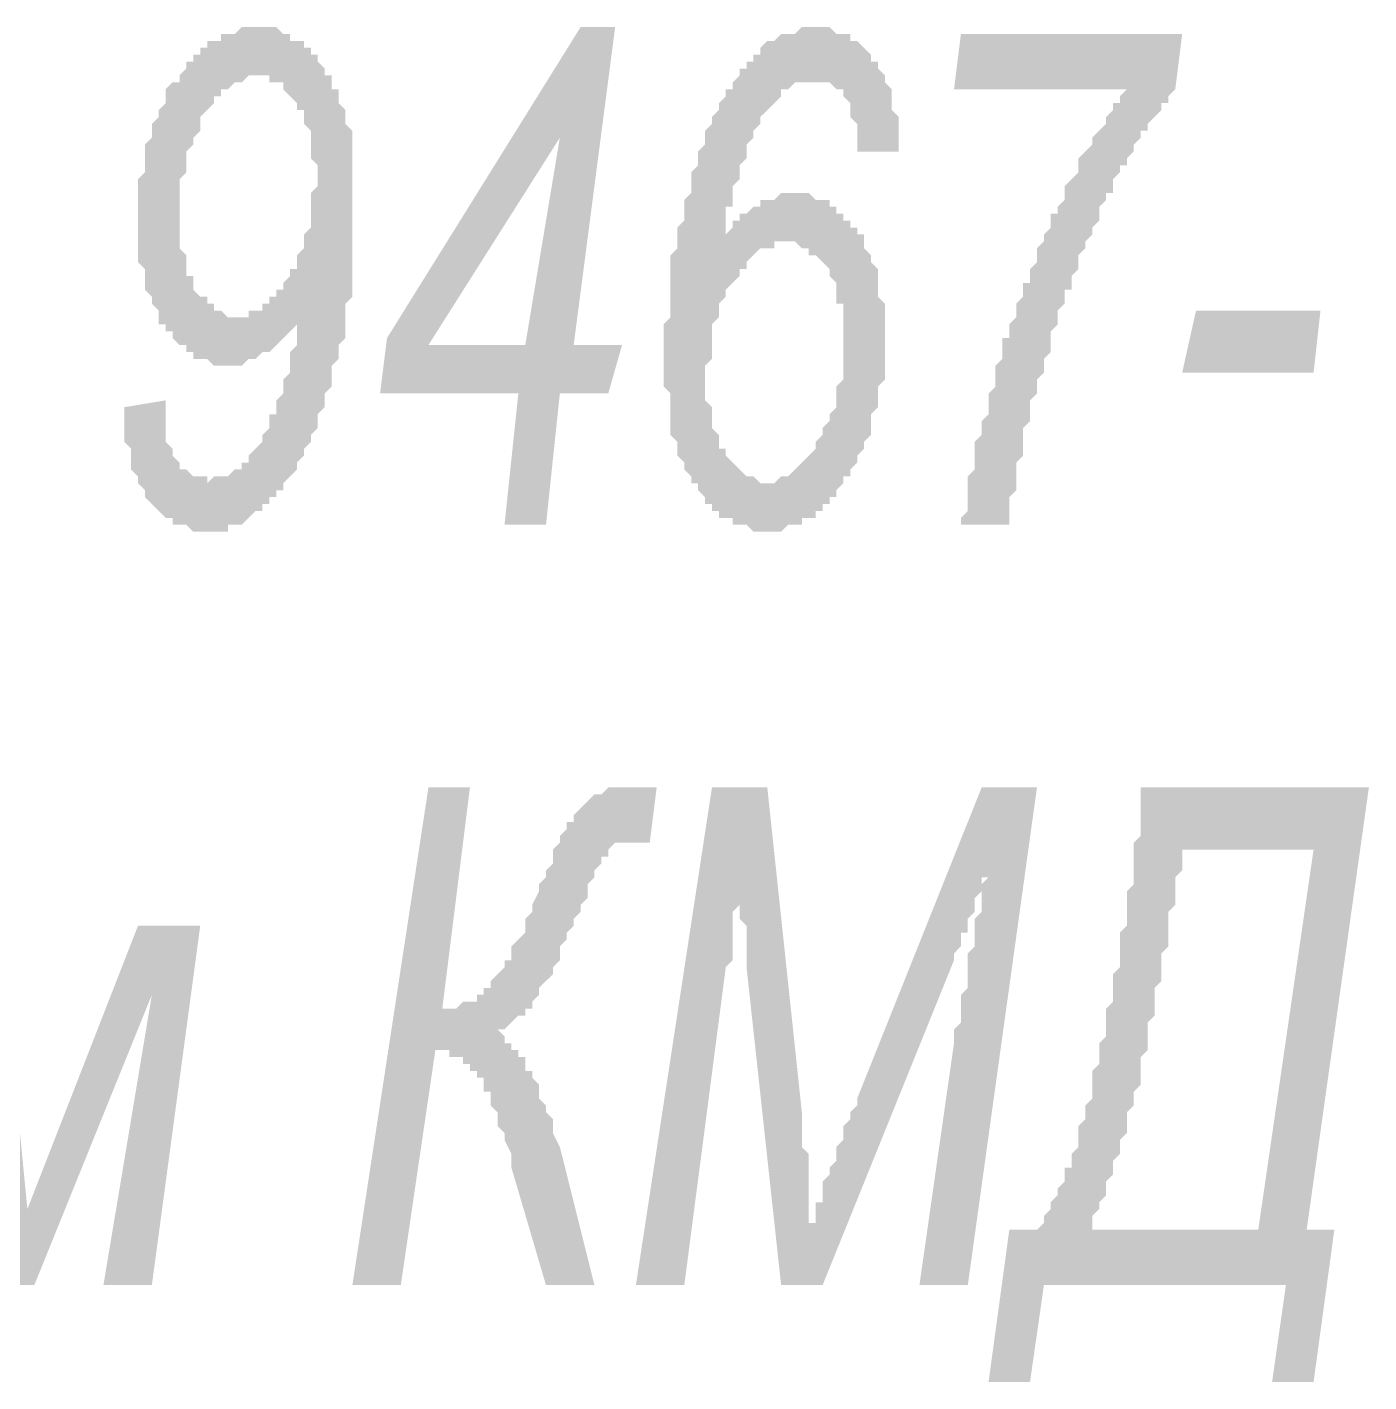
# Model space of a CAD drawing. Header units: millimetres. Extents: x 1372 to 666090, y 1285 to 31551.
# Drawn here: x 577575 to 578384, y 8599 to 9416 of the extents above; entities that cross this region are included whole.
import ezdxf

# ---------------------------------------------------------------- set-up
doc = ezdxf.new("R2010")
doc.units = ezdxf.units.MM
doc.layers.add('PDF _75-АЗ Штамп', color=7, linetype='Continuous')

msp = doc.modelspace()

# ---------------------------------------------------------------- hatches: boundary and pattern name
at = {"layer": 'PDF _75-АЗ Штамп', "transparency": 33554559}
h = msp.add_hatch(color=256, dxfattribs=at)
h.paths.add_polyline_path([(577633.15, 9186.86), (577658.17, 9191.03), (577658.17, 9182.68), (577658.17, 9178.51), (577658.17, 9174.34), (577658.17, 9170.17), (577658.17, 9166), (577662.34, 9161.83), (577662.34, 9161.83), (577662.34, 9157.66), (577666.51, 9153.49), (577666.51, 9153.49), (577666.51, 9149.32), (577670.68, 9149.32), (577674.85, 9145.15), (577674.85, 9145.15), (577679.02, 9145.15), (577683.19, 9145.15), (577683.19, 9140.98), (577683.19, 9140.98), (577687.36, 9145.15), (577687.36, 9145.15), (577691.53, 9145.15), (577695.71, 9145.15), (577695.71, 9145.15), (577699.88, 9149.32), (577704.05, 9149.32), (577704.05, 9153.49), (577708.22, 9153.49), (577708.22, 9157.66), (577712.39, 9161.83), (577712.39, 9161.83), (577716.56, 9166), (577716.56, 9170.17), (577716.56, 9170.17), (577720.73, 9174.34), (577720.73, 9178.51), (577720.73, 9182.68), (577724.9, 9182.68), (577724.9, 9186.86), (577724.9, 9191.03), (577729.07, 9195.2), (577729.07, 9199.37), (577729.07, 9203.54), (577733.24, 9207.71), (577733.24, 9211.88), (577733.24, 9216.05), (577733.24, 9220.22), (577737.41, 9224.39), (577737.41, 9228.56), (577737.41, 9232.73), (577737.41, 9236.9), (577737.41, 9236.9), (577737.41, 9236.9), (577733.24, 9232.73), (577729.07, 9228.56), (577729.07, 9228.56), (577724.9, 9224.39), (577724.9, 9224.39), (577720.73, 9220.22), (577720.73, 9220.22), (577716.56, 9220.22), (577716.56, 9220.22), (577712.39, 9216.05), (577712.39, 9216.05), (577708.22, 9216.05), (577704.05, 9211.88), (577704.05, 9211.88), (577699.88, 9211.88), (577695.71, 9211.88), (577695.71, 9211.88), (577691.53, 9211.88), (577691.53, 9211.88), (577687.36, 9211.88), (577683.19, 9216.05), (577683.19, 9216.05), (577679.02, 9216.05), (577674.85, 9216.05), (577674.85, 9220.22), (577670.68, 9220.22), (577670.68, 9224.39), (577666.51, 9224.39), (577662.34, 9228.56), (577662.34, 9228.56), (577662.34, 9232.73), (577658.17, 9232.73), (577658.17, 9236.9), (577654, 9236.9), (577654, 9241.07), (577654, 9245.24), (577649.83, 9249.42), (577649.83, 9249.42), (577649.83, 9253.59), (577645.66, 9257.76), (577645.66, 9261.93), (577645.66, 9266.1), (577645.66, 9270.27), (577641.49, 9274.44), (577641.49, 9278.61), (577641.49, 9282.78), (577641.49, 9286.95), (577641.49, 9291.12), (577641.49, 9295.29), (577641.49, 9299.46), (577641.49, 9299.46), (577641.49, 9303.63), (577641.49, 9307.8), (577641.49, 9311.97), (577641.49, 9316.15), (577641.49, 9320.32), (577641.49, 9324.49), (577645.66, 9328.66), (577645.66, 9332.83), (577645.66, 9337), (577645.66, 9341.17), (577645.66, 9341.17), (577645.66, 9345.34), (577649.83, 9349.51), (577649.83, 9353.68), (577649.83, 9357.85), (577654, 9362.02), (577654, 9366.19), (577654, 9366.19), (577658.17, 9370.36), (577658.17, 9374.53), (577658.17, 9378.71), (577662.34, 9382.88), (577662.34, 9382.88), (577666.51, 9382.88), (577666.51, 9387.05), (577670.68, 9391.22), (577670.68, 9395.39), (577674.85, 9395.39), (577674.85, 9399.56), (577679.02, 9399.56), (577679.02, 9403.73), (577683.19, 9403.73), (577683.19, 9407.9), (577687.36, 9407.9), (577691.53, 9407.9), (577691.53, 9412.07), (577695.71, 9412.07), (577695.71, 9412.07), (577699.88, 9412.07), (577704.05, 9416.24), (577704.05, 9416.24), (577708.22, 9416.24), (577712.39, 9416.24), (577712.39, 9416.24), (577716.56, 9416.24), (577720.73, 9416.24), (577720.73, 9416.24), (577724.9, 9416.24), (577729.07, 9412.07), (577729.07, 9412.07), (577733.24, 9412.07), (577733.24, 9407.9), (577737.41, 9407.9), (577741.58, 9407.9), (577741.58, 9403.73), (577745.75, 9403.73), (577745.75, 9399.56), (577749.92, 9399.56), (577749.92, 9395.39), (577754.09, 9391.22), (577754.09, 9391.22), (577754.09, 9387.05), (577758.26, 9387.05), (577758.26, 9382.88), (577758.26, 9378.71), (577762.44, 9378.71), (577762.44, 9374.53), (577762.44, 9370.36), (577766.61, 9366.19), (577766.61, 9362.02), (577766.61, 9362.02), (577766.61, 9357.85), (577770.78, 9353.68), (577770.78, 9349.51), (577770.78, 9345.34), (577770.78, 9341.17), (577770.78, 9337), (577770.78, 9332.83), (577770.78, 9328.66), (577770.78, 9324.49), (577770.78, 9316.15), (577770.78, 9311.97), (577770.78, 9311.97), (577770.78, 9307.8), (577770.78, 9303.63), (577770.78, 9299.46), (577770.78, 9295.29), (577770.78, 9291.12), (577770.78, 9286.95), (577770.78, 9282.78), (577770.78, 9278.61), (577770.78, 9274.44), (577770.78, 9270.27), (577770.78, 9266.1), (577770.78, 9261.93), (577770.78, 9257.76), (577770.78, 9253.59), (577766.61, 9249.42), (577766.61, 9245.24), (577766.61, 9241.07), (577766.61, 9236.9), (577766.61, 9232.73), (577766.61, 9228.56), (577762.44, 9224.39), (577762.44, 9220.22), (577762.44, 9220.22), (577762.44, 9216.05), (577758.26, 9211.88), (577758.26, 9207.71), (577758.26, 9203.54), (577758.26, 9199.37), (577754.09, 9195.2), (577754.09, 9191.03), (577754.09, 9186.86), (577749.92, 9182.68), (577749.92, 9178.51), (577749.92, 9174.34), (577745.75, 9170.17), (577745.75, 9166), (577745.75, 9166), (577741.58, 9161.83), (577741.58, 9157.66), (577737.41, 9153.49), (577737.41, 9153.49), (577737.41, 9149.32), (577733.24, 9145.15), (577733.24, 9145.15), (577729.07, 9140.98), (577729.07, 9136.81), (577724.9, 9136.81), (577724.9, 9132.64), (577724.9, 9132.64), (577720.73, 9132.64), (577720.73, 9128.47), (577716.56, 9128.47), (577716.56, 9124.3), (577712.39, 9124.3), (577708.22, 9120.13), (577708.22, 9120.13), (577704.05, 9115.95), (577704.05, 9115.95), (577699.88, 9115.95), (577695.71, 9115.95), (577695.71, 9111.78), (577691.53, 9111.78), (577687.36, 9111.78), (577687.36, 9111.78), (577683.19, 9111.78), (577683.19, 9111.78), (577679.02, 9111.78), (577674.85, 9111.78), (577674.85, 9111.78), (577670.68, 9115.95), (577666.51, 9115.95), (577666.51, 9115.95), (577662.34, 9115.95), (577662.34, 9120.13), (577658.17, 9120.13), (577654, 9124.3), (577654, 9124.3), (577649.83, 9128.47), (577649.83, 9128.47), (577645.66, 9132.64), (577645.66, 9132.64), (577645.66, 9136.81), (577641.49, 9140.98), (577641.49, 9145.15), (577641.49, 9145.15), (577637.32, 9149.32), (577637.32, 9153.49), (577637.32, 9157.66), (577637.32, 9161.83), (577633.15, 9166), (577633.15, 9170.17), (577633.15, 9174.34), (577633.15, 9178.51), (577633.15, 9182.68), (577633.15, 9186.86)], flags=0)
h.paths.add_polyline_path([(577666.51, 9303.63), (577666.51, 9299.46), (577666.51, 9295.29), (577666.51, 9291.12), (577666.51, 9286.95), (577666.51, 9282.78), (577670.68, 9278.61), (577670.68, 9274.44), (577670.68, 9270.27), (577670.68, 9266.1), (577674.85, 9266.1), (577674.85, 9261.93), (577674.85, 9257.76), (577679.02, 9253.59), (577683.19, 9253.59), (577683.19, 9249.42), (577687.36, 9249.42), (577687.36, 9245.24), (577691.53, 9245.24), (577691.53, 9245.24), (577695.71, 9241.07), (577699.88, 9241.07), (577699.88, 9241.07), (577699.88, 9241.07), (577704.05, 9241.07), (577708.22, 9241.07), (577708.22, 9245.24), (577712.39, 9245.24), (577716.56, 9245.24), (577716.56, 9249.42), (577720.73, 9249.42), (577720.73, 9253.59), (577724.9, 9253.59), (577724.9, 9257.76), (577729.07, 9257.76), (577729.07, 9261.93), (577733.24, 9266.1), (577733.24, 9270.27), (577737.41, 9270.27), (577737.41, 9274.44), (577737.41, 9278.61), (577741.58, 9282.78), (577741.58, 9286.95), (577741.58, 9291.12), (577745.75, 9295.29), (577745.75, 9299.46), (577745.75, 9303.63), (577745.75, 9307.8), (577745.75, 9311.97), (577745.75, 9316.15), (577749.92, 9320.32), (577749.92, 9324.49), (577749.92, 9324.49), (577749.92, 9328.66), (577749.92, 9332.83), (577745.75, 9337), (577745.75, 9341.17), (577745.75, 9345.34), (577745.75, 9349.51), (577745.75, 9353.68), (577741.58, 9357.85), (577741.58, 9362.02), (577741.58, 9366.19), (577737.41, 9366.19), (577737.41, 9370.36), (577733.24, 9374.53), (577733.24, 9374.53), (577729.07, 9378.71), (577729.07, 9378.71), (577729.07, 9382.88), (577724.9, 9382.88), (577720.73, 9382.88), (577720.73, 9387.05), (577716.56, 9387.05), (577712.39, 9387.05), (577712.39, 9387.05), (577708.22, 9387.05), (577708.22, 9387.05), (577704.05, 9382.88), (577699.88, 9382.88), (577699.88, 9382.88), (577695.71, 9378.71), (577695.71, 9378.71), (577691.53, 9378.71), (577691.53, 9374.53), (577687.36, 9374.53), (577687.36, 9370.36), (577683.19, 9366.19), (577683.19, 9366.19), (577679.02, 9362.02), (577679.02, 9362.02), (577679.02, 9357.85), (577679.02, 9353.68), (577674.85, 9349.51), (577674.85, 9345.34), (577674.85, 9345.34), (577670.68, 9341.17), (577670.68, 9337), (577670.68, 9332.83), (577670.68, 9328.66), (577666.51, 9324.49), (577666.51, 9320.32), (577666.51, 9316.15), (577666.51, 9311.97), (577666.51, 9307.8), (577666.51, 9303.63), (577666.51, 9303.63)], flags=0)
h = msp.add_hatch(color=256, dxfattribs=at)
h.paths.add_polyline_path([(577862.53, 9115.95), (577870.87, 9195.2), (577787.46, 9195.2), (577791.63, 9228.56), (577908.41, 9416.24), (577929.26, 9416.24), (577904.24, 9224.39), (577933.43, 9224.39), (577925.09, 9195.2), (577895.9, 9195.2), (577887.55, 9115.95)], flags=0)
h.paths.add_polyline_path([(577875.04, 9224.39), (577895.9, 9349.51), (577816.65, 9224.39)], flags=0)
h = msp.add_hatch(color=256, dxfattribs=at)
h.paths.add_polyline_path([(577995.99, 9291.12), (577995.99, 9291.12), (578000.16, 9295.29), (578000.16, 9299.46), (578004.33, 9299.46), (578004.33, 9303.63), (578008.5, 9303.63), (578012.67, 9307.8), (578012.67, 9307.8), (578016.84, 9307.8), (578016.84, 9311.97), (578021.02, 9311.97), (578025.19, 9311.97), (578025.19, 9311.97), (578029.36, 9316.15), (578033.53, 9316.15), (578033.53, 9316.15), (578037.7, 9316.15), (578041.87, 9316.15), (578041.87, 9316.15), (578046.04, 9316.15), (578050.21, 9311.97), (578050.21, 9311.97), (578054.38, 9311.97), (578058.55, 9311.97), (578058.55, 9307.8), (578062.72, 9307.8), (578062.72, 9303.63), (578066.89, 9303.63), (578066.89, 9299.46), (578071.06, 9299.46), (578071.06, 9295.29), (578075.23, 9295.29), (578075.23, 9291.12), (578079.4, 9291.12), (578079.4, 9286.95), (578079.4, 9282.78), (578083.57, 9278.61), (578083.57, 9278.61), (578083.57, 9274.44), (578087.75, 9270.27), (578087.75, 9266.1), (578087.75, 9261.93), (578087.75, 9257.76), (578087.75, 9253.59), (578091.92, 9249.42), (578091.92, 9245.24), (578091.92, 9241.07), (578091.92, 9236.9), (578091.92, 9232.73), (578091.92, 9228.56), (578091.92, 9224.39), (578091.92, 9220.22), (578091.92, 9216.05), (578091.92, 9211.88), (578091.92, 9207.71), (578091.92, 9203.54), (578087.75, 9199.37), (578087.75, 9195.2), (578087.75, 9195.2), (578087.75, 9191.03), (578087.75, 9186.86), (578083.57, 9182.68), (578083.57, 9178.51), (578083.57, 9174.34), (578083.57, 9170.17), (578079.4, 9166), (578079.4, 9166), (578079.4, 9161.83), (578075.23, 9157.66), (578075.23, 9153.49), (578071.06, 9149.32), (578071.06, 9149.32), (578071.06, 9145.15), (578066.89, 9145.15), (578066.89, 9140.98), (578062.72, 9136.81), (578062.72, 9132.64), (578058.55, 9132.64), (578058.55, 9128.47), (578054.38, 9128.47), (578054.38, 9124.3), (578050.21, 9124.3), (578050.21, 9120.13), (578046.04, 9120.13), (578041.87, 9120.13), (578041.87, 9115.95), (578037.7, 9115.95), (578033.53, 9115.95), (578033.53, 9115.95), (578029.36, 9111.78), (578025.19, 9111.78), (578025.19, 9111.78), (578021.02, 9111.78), (578021.02, 9111.78), (578016.84, 9111.78), (578012.67, 9111.78), (578012.67, 9111.78), (578008.5, 9115.95), (578004.33, 9115.95), (578004.33, 9115.95), (578000.16, 9115.95), (578000.16, 9120.13), (577995.99, 9120.13), (577991.82, 9120.13), (577991.82, 9124.3), (577987.65, 9124.3), (577987.65, 9128.47), (577983.48, 9128.47), (577983.48, 9132.64), (577979.31, 9136.81), (577979.31, 9136.81), (577979.31, 9140.98), (577975.14, 9140.98), (577975.14, 9145.15), (577970.97, 9149.32), (577970.97, 9149.32), (577970.97, 9153.49), (577966.8, 9157.66), (577966.8, 9161.83), (577966.8, 9166), (577966.8, 9166), (577962.63, 9170.17), (577962.63, 9174.34), (577962.63, 9178.51), (577962.63, 9182.68), (577962.63, 9186.86), (577962.63, 9191.03), (577962.63, 9195.2), (577958.46, 9199.37), (577958.46, 9203.54), (577958.46, 9207.71), (577958.46, 9216.05), (577958.46, 9216.05), (577958.46, 9220.22), (577958.46, 9224.39), (577958.46, 9228.56), (577958.46, 9232.73), (577958.46, 9236.9), (577962.63, 9241.07), (577962.63, 9245.24), (577962.63, 9249.42), (577962.63, 9253.59), (577962.63, 9257.76), (577962.63, 9261.93), (577962.63, 9266.1), (577962.63, 9270.27), (577962.63, 9274.44), (577962.63, 9278.61), (577966.8, 9282.78), (577966.8, 9282.78), (577966.8, 9286.95), (577966.8, 9291.12), (577966.8, 9295.29), (577970.97, 9299.46), (577970.97, 9303.63), (577970.97, 9307.8), (577970.97, 9311.97), (577975.14, 9316.15), (577975.14, 9320.32), (577975.14, 9324.49), (577975.14, 9328.66), (577979.31, 9332.83), (577979.31, 9337), (577979.31, 9341.17), (577983.48, 9345.34), (577983.48, 9349.51), (577983.48, 9353.68), (577987.65, 9357.85), (577987.65, 9357.85), (577987.65, 9362.02), (577991.82, 9366.19), (577991.82, 9370.36), (577991.82, 9370.36), (577995.99, 9374.53), (577995.99, 9378.71), (578000.16, 9378.71), (578000.16, 9382.88), (578004.33, 9387.05), (578004.33, 9391.22), (578008.5, 9391.22), (578008.5, 9395.39), (578012.67, 9395.39), (578012.67, 9399.56), (578016.84, 9399.56), (578016.84, 9403.73), (578016.84, 9403.73), (578021.02, 9407.9), (578025.19, 9407.9), (578025.19, 9407.9), (578029.36, 9412.07), (578033.53, 9412.07), (578033.53, 9412.07), (578037.7, 9412.07), (578041.87, 9416.24), (578041.87, 9416.24), (578046.04, 9416.24), (578050.21, 9416.24), (578050.21, 9416.24), (578054.38, 9416.24), (578058.55, 9416.24), (578058.55, 9416.24), (578062.72, 9412.07), (578066.89, 9412.07), (578066.89, 9412.07), (578071.06, 9412.07), (578071.06, 9407.9), (578075.23, 9407.9), (578079.4, 9403.73), (578079.4, 9403.73), (578083.57, 9399.56), (578083.57, 9399.56), (578083.57, 9395.39), (578087.75, 9395.39), (578087.75, 9391.22), (578091.92, 9387.05), (578091.92, 9387.05), (578091.92, 9382.88), (578096.09, 9378.71), (578096.09, 9374.53), (578096.09, 9370.36), (578096.09, 9366.19), (578100.26, 9362.02), (578100.26, 9357.85), (578100.26, 9353.68), (578100.26, 9349.51), (578100.26, 9345.34), (578100.26, 9341.17), (578075.23, 9341.17), (578075.23, 9345.34), (578075.23, 9349.51), (578075.23, 9353.68), (578075.23, 9357.85), (578071.06, 9362.02), (578071.06, 9366.19), (578071.06, 9366.19), (578071.06, 9370.36), (578066.89, 9374.53), (578066.89, 9374.53), (578066.89, 9378.71), (578062.72, 9378.71), (578058.55, 9382.88), (578058.55, 9382.88), (578054.38, 9382.88), (578054.38, 9382.88), (578050.21, 9382.88), (578050.21, 9382.88), (578046.04, 9382.88), (578041.87, 9382.88), (578041.87, 9382.88), (578037.7, 9382.88), (578037.7, 9382.88), (578033.53, 9378.71), (578029.36, 9378.71), (578029.36, 9374.53), (578025.19, 9370.36), (578025.19, 9370.36), (578021.02, 9366.19), (578021.02, 9366.19), (578016.84, 9362.02), (578016.84, 9357.85), (578012.67, 9353.68), (578012.67, 9353.68), (578012.67, 9349.51), (578008.5, 9345.34), (578008.5, 9341.17), (578008.5, 9337), (578004.33, 9332.83), (578004.33, 9328.66), (578004.33, 9324.49), (578000.16, 9320.32), (578000.16, 9316.15), (578000.16, 9311.97), (578000.16, 9307.8), (577995.99, 9307.8), (577995.99, 9303.63), (577995.99, 9299.46), (577995.99, 9295.29), (577995.99, 9291.12), (577995.99, 9291.12)], flags=0)
h.paths.add_polyline_path([(577983.48, 9199.37), (577983.48, 9195.2), (577983.48, 9191.03), (577987.65, 9186.86), (577987.65, 9182.68), (577987.65, 9178.51), (577987.65, 9178.51), (577987.65, 9174.34), (577991.82, 9170.17), (577991.82, 9166), (577991.82, 9161.83), (577995.99, 9161.83), (577995.99, 9157.66), (578000.16, 9153.49), (578000.16, 9153.49), (578004.33, 9149.32), (578004.33, 9149.32), (578008.5, 9145.15), (578008.5, 9145.15), (578012.67, 9145.15), (578016.84, 9140.98), (578016.84, 9140.98), (578021.02, 9140.98), (578021.02, 9140.98), (578025.19, 9140.98), (578025.19, 9140.98), (578029.36, 9145.15), (578029.36, 9145.15), (578033.53, 9145.15), (578037.7, 9149.32), (578037.7, 9149.32), (578041.87, 9153.49), (578041.87, 9153.49), (578046.04, 9157.66), (578046.04, 9157.66), (578050.21, 9161.83), (578050.21, 9166), (578054.38, 9170.17), (578054.38, 9170.17), (578054.38, 9174.34), (578058.55, 9178.51), (578058.55, 9182.68), (578058.55, 9182.68), (578062.72, 9186.86), (578062.72, 9191.03), (578062.72, 9195.2), (578062.72, 9199.37), (578066.89, 9203.54), (578066.89, 9207.71), (578066.89, 9211.88), (578066.89, 9216.05), (578066.89, 9220.22), (578066.89, 9224.39), (578066.89, 9224.39), (578066.89, 9232.73), (578066.89, 9236.9), (578066.89, 9241.07), (578066.89, 9245.24), (578066.89, 9249.42), (578062.72, 9249.42), (578062.72, 9253.59), (578062.72, 9257.76), (578062.72, 9261.93), (578058.55, 9266.1), (578058.55, 9266.1), (578058.55, 9270.27), (578054.38, 9274.44), (578054.38, 9274.44), (578050.21, 9278.61), (578046.04, 9278.61), (578046.04, 9282.78), (578041.87, 9282.78), (578041.87, 9282.78), (578037.7, 9286.95), (578033.53, 9286.95), (578033.53, 9286.95), (578029.36, 9286.95), (578029.36, 9286.95), (578025.19, 9286.95), (578025.19, 9282.78), (578021.02, 9282.78), (578016.84, 9282.78), (578016.84, 9282.78), (578012.67, 9278.61), (578012.67, 9278.61), (578008.5, 9274.44), (578008.5, 9270.27), (578004.33, 9270.27), (578004.33, 9266.1), (578000.16, 9261.93), (578000.16, 9261.93), (577995.99, 9257.76), (577995.99, 9257.76), (577995.99, 9253.59), (577991.82, 9249.42), (577991.82, 9245.24), (577991.82, 9241.07), (577991.82, 9241.07), (577987.65, 9236.9), (577987.65, 9232.73), (577987.65, 9228.56), (577987.65, 9224.39), (577987.65, 9220.22), (577987.65, 9216.05), (577983.48, 9211.88), (577983.48, 9207.71), (577983.48, 9203.54), (577983.48, 9199.37)], flags=0)
for points in [[(578137.79, 9115.95), (578137.79, 9120.13), (578141.96, 9124.3), (578141.96, 9128.47), (578141.96, 9132.64), (578141.96, 9136.81), (578141.96, 9136.81), (578141.96, 9140.98), (578141.96, 9145.15), (578146.13, 9149.32), (578146.13, 9153.49), (578146.13, 9157.66), (578146.13, 9161.83), (578146.13, 9166), (578150.31, 9170.17), (578150.31, 9174.34), (578150.31, 9178.51), (578154.48, 9182.68), (578154.48, 9186.86), (578154.48, 9191.03), (578154.48, 9195.2), (578154.48, 9195.2), (578158.65, 9199.37), (578158.65, 9203.54), (578158.65, 9207.71), (578158.65, 9211.88), (578162.82, 9216.05), (578162.82, 9220.22), (578162.82, 9224.39), (578162.82, 9228.56), (578166.99, 9228.56), (578166.99, 9232.73), (578166.99, 9236.9), (578171.16, 9241.07), (578171.16, 9245.24), (578171.16, 9249.42), (578175.33, 9253.59), (578175.33, 9257.76), (578175.33, 9261.93), (578179.5, 9261.93), (578179.5, 9266.1), (578179.5, 9270.27), (578183.67, 9274.44), (578183.67, 9278.61), (578183.67, 9282.78), (578187.84, 9286.95), (578187.84, 9291.12), (578187.84, 9291.12), (578192.01, 9295.29), (578192.01, 9299.46), (578192.01, 9303.63), (578196.18, 9303.63), (578196.18, 9307.8), (578200.35, 9311.97), (578200.35, 9316.15), (578200.35, 9320.32), (578204.52, 9324.49), (578204.52, 9324.49), (578208.69, 9328.66), (578208.69, 9332.83), (578208.69, 9337), (578212.86, 9341.17), (578212.86, 9341.17), (578217.04, 9345.34), (578217.04, 9349.51), (578221.21, 9353.68), (578221.21, 9353.68), (578225.38, 9357.85), (578225.38, 9362.02), (578225.38, 9362.02), (578229.55, 9366.19), (578229.55, 9370.36), (578233.72, 9370.36), (578233.72, 9374.53), (578237.89, 9378.71), (578133.62, 9378.71), (578137.79, 9412.07), (578271.25, 9412.07), (578267.08, 9378.71), (578262.91, 9374.53), (578262.91, 9370.36), (578258.74, 9370.36), (578258.74, 9366.19), (578254.57, 9362.02), (578254.57, 9362.02), (578250.4, 9357.85), (578250.4, 9353.68), (578246.23, 9353.68), (578246.23, 9349.51), (578242.06, 9345.34), (578242.06, 9345.34), (578242.06, 9341.17), (578237.89, 9337), (578237.89, 9332.83), (578233.72, 9332.83), (578233.72, 9328.66), (578229.55, 9324.49), (578229.55, 9320.32), (578229.55, 9316.15), (578225.38, 9316.15), (578225.38, 9311.97), (578221.21, 9307.8), (578221.21, 9303.63), (578221.21, 9299.46), (578217.04, 9295.29), (578217.04, 9291.12), (578217.04, 9291.12), (578212.86, 9286.95), (578212.86, 9282.78), (578208.69, 9278.61), (578208.69, 9274.44), (578208.69, 9270.27), (578204.52, 9266.1), (578204.52, 9261.93), (578204.52, 9257.76), (578200.35, 9257.76), (578200.35, 9253.59), (578200.35, 9249.42), (578196.18, 9245.24), (578196.18, 9241.07), (578196.18, 9236.9), (578192.01, 9232.73), (578192.01, 9228.56), (578192.01, 9224.39), (578192.01, 9220.22), (578187.84, 9216.05), (578187.84, 9211.88), (578187.84, 9207.71), (578183.67, 9203.54), (578183.67, 9199.37), (578183.67, 9199.37), (578183.67, 9195.2), (578179.5, 9191.03), (578179.5, 9186.86), (578179.5, 9182.68), (578179.5, 9178.51), (578175.33, 9174.34), (578175.33, 9170.17), (578175.33, 9166), (578175.33, 9161.83), (578175.33, 9157.66), (578171.16, 9153.49), (578171.16, 9153.49), (578171.16, 9149.32), (578171.16, 9145.15), (578171.16, 9140.98), (578171.16, 9136.81), (578166.99, 9132.64), (578166.99, 9128.47), (578166.99, 9124.3), (578166.99, 9120.13), (578166.99, 9115.95), (578166.99, 9115.95)], [(577816.65, 8957.47), (577841.68, 8957.47), (577825, 8824.01), (577829.17, 8824.01), (577829.17, 8824.01), (577833.34, 8824.01), (577837.51, 8828.18), (577837.51, 8828.18), (577841.68, 8828.18), (577845.85, 8828.18), (577845.85, 8828.18), (577845.85, 8832.35), (577850.02, 8832.35), (577850.02, 8836.52), (577854.19, 8836.52), (577854.19, 8840.69), (577858.36, 8844.86), (577862.53, 8849.03), (577862.53, 8849.03), (577862.53, 8853.2), (577866.7, 8853.2), (577866.7, 8857.37), (577866.7, 8861.55), (577870.87, 8865.72), (577870.87, 8865.72), (577875.04, 8869.89), (577875.04, 8874.06), (577875.04, 8878.23), (577879.21, 8882.4), (577879.21, 8886.57), (577879.21, 8886.57), (577883.38, 8894.91), (577883.38, 8899.08), (577887.55, 8903.25), (577887.55, 8907.42), (577891.73, 8911.59), (577891.73, 8915.76), (577891.73, 8919.93), (577895.9, 8924.11), (577895.9, 8924.11), (577895.9, 8928.28), (577900.07, 8932.45), (577900.07, 8932.45), (577900.07, 8936.62), (577904.24, 8936.62), (577904.24, 8936.62), (577904.24, 8940.79), (577908.41, 8944.96), (577908.41, 8944.96), (577912.58, 8949.13), (577912.58, 8949.13), (577916.75, 8953.3), (577920.92, 8953.3), (577920.92, 8953.3), (577920.92, 8953.3), (577925.09, 8957.47), (577929.26, 8957.47), (577929.26, 8957.47), (577933.43, 8957.47), (577937.6, 8957.47), (577937.6, 8957.47), (577937.6, 8957.47), (577941.77, 8957.47), (577941.77, 8957.47), (577945.94, 8957.47), (577950.11, 8957.47), (577954.29, 8957.47), (577950.11, 8924.11), (577945.94, 8924.11), (577945.94, 8924.11), (577941.77, 8924.11), (577937.6, 8924.11), (577937.6, 8924.11), (577933.43, 8924.11), (577933.43, 8924.11), (577929.26, 8924.11), (577925.09, 8919.93), (577925.09, 8915.76), (577925.09, 8915.76), (577920.92, 8915.76), (577920.92, 8911.59), (577920.92, 8911.59), (577916.75, 8907.42), (577916.75, 8903.25), (577912.58, 8899.08), (577912.58, 8894.91), (577912.58, 8890.74), (577908.41, 8886.57), (577908.41, 8882.4), (577904.24, 8878.23), (577904.24, 8874.06), (577900.07, 8869.89), (577900.07, 8865.72), (577895.9, 8861.55), (577895.9, 8857.37), (577895.9, 8853.2), (577891.73, 8849.03), (577891.73, 8849.03), (577891.73, 8844.86), (577887.55, 8840.69), (577887.55, 8840.69), (577883.38, 8836.52), (577883.38, 8832.35), (577883.38, 8832.35), (577883.38, 8832.35), (577879.21, 8828.18), (577879.21, 8824.01), (577875.04, 8824.01), (577875.04, 8819.84), (577870.87, 8819.84), (577866.7, 8815.67), (577866.7, 8815.67), (577862.53, 8811.5), (577858.36, 8811.5), (577858.36, 8811.5), (577858.36, 8811.5), (577858.36, 8811.5), (577862.53, 8807.33), (577862.53, 8807.33), (577862.53, 8803.16), (577866.7, 8803.16), (577866.7, 8798.99), (577870.87, 8798.99), (577870.87, 8794.82), (577875.04, 8794.82), (577875.04, 8790.64), (577875.04, 8786.47), (577879.21, 8786.47), (577879.21, 8782.3), (577883.38, 8778.13), (577883.38, 8773.96), (577883.38, 8769.79), (577887.55, 8765.62), (577887.55, 8761.45), (577891.73, 8757.28), (577891.73, 8753.11), (577891.73, 8748.94), (577895.9, 8740.6), (577895.9, 8740.6), (577916.75, 8657.18), (577887.55, 8657.18), (577866.7, 8728.08), (577866.7, 8732.26), (577866.7, 8736.43), (577862.53, 8744.77), (577862.53, 8748.94), (577858.36, 8753.11), (577858.36, 8757.28), (577858.36, 8761.45), (577854.19, 8765.62), (577854.19, 8765.62), (577854.19, 8769.79), (577854.19, 8773.96), (577850.02, 8773.96), (577850.02, 8778.13), (577850.02, 8782.3), (577845.85, 8782.3), (577845.85, 8782.3), (577845.85, 8786.47), (577841.68, 8786.47), (577841.68, 8790.64), (577837.51, 8790.64), (577837.51, 8794.82), (577833.34, 8794.82), (577829.17, 8794.82), (577829.17, 8798.99), (577825, 8798.99), (577820.82, 8798.99), (577820.82, 8798.99), (577799.97, 8657.18), (577770.78, 8657.18)], [(577941.77, 8657.18), (577987.65, 8957.47), (578021.02, 8957.47), (578041.87, 8761.45), (578041.87, 8757.28), (578041.87, 8753.11), (578041.87, 8748.94), (578041.87, 8744.77), (578041.87, 8740.6), (578046.04, 8736.43), (578046.04, 8732.26), (578046.04, 8728.08), (578046.04, 8723.91), (578046.04, 8719.74), (578046.04, 8715.57), (578046.04, 8711.4), (578046.04, 8707.23), (578046.04, 8703.06), (578046.04, 8703.06), (578046.04, 8698.89), (578046.04, 8694.72), (578046.04, 8690.55), (578046.04, 8694.72), (578050.21, 8694.72), (578050.21, 8698.89), (578050.21, 8703.06), (578050.21, 8707.23), (578054.38, 8707.23), (578054.38, 8711.4), (578054.38, 8715.57), (578054.38, 8719.74), (578058.55, 8723.91), (578058.55, 8723.91), (578058.55, 8728.08), (578062.72, 8732.26), (578062.72, 8736.43), (578062.72, 8740.6), (578066.89, 8744.77), (578066.89, 8748.94), (578066.89, 8753.11), (578071.06, 8757.28), (578071.06, 8761.45), (578075.23, 8765.62), (578075.23, 8769.79), (578075.23, 8769.79), (578150.31, 8957.47), (578183.67, 8957.47), (578141.96, 8657.18), (578112.77, 8657.18), (578133.62, 8803.16), (578133.62, 8807.33), (578133.62, 8811.5), (578137.79, 8815.67), (578137.79, 8815.67), (578137.79, 8819.84), (578137.79, 8824.01), (578137.79, 8828.18), (578137.79, 8832.35), (578141.96, 8836.52), (578141.96, 8840.69), (578141.96, 8844.86), (578141.96, 8849.03), (578141.96, 8853.2), (578141.96, 8857.37), (578146.13, 8861.55), (578146.13, 8865.72), (578146.13, 8869.89), (578146.13, 8874.06), (578146.13, 8878.23), (578150.31, 8882.4), (578150.31, 8886.57), (578150.31, 8890.74), (578150.31, 8894.91), (578150.31, 8899.08), (578154.48, 8903.25), (578154.48, 8907.42), (578154.48, 8911.59), (578154.48, 8915.76), (578154.48, 8915.76), (578154.48, 8911.59), (578154.48, 8907.42), (578154.48, 8903.25), (578150.31, 8903.25), (578150.31, 8899.08), (578150.31, 8894.91), (578146.13, 8890.74), (578146.13, 8886.57), (578146.13, 8882.4), (578141.96, 8878.23), (578141.96, 8874.06), (578141.96, 8869.89), (578137.79, 8869.89), (578137.79, 8865.72), (578137.79, 8861.55), (578133.62, 8857.37), (578133.62, 8853.2), (578054.38, 8657.18), (578029.36, 8657.18), (578008.5, 8849.03), (578008.5, 8853.2), (578008.5, 8857.37), (578008.5, 8861.55), (578008.5, 8865.72), (578008.5, 8865.72), (578008.5, 8869.89), (578008.5, 8874.06), (578004.33, 8878.23), (578004.33, 8882.4), (578004.33, 8886.57), (578004.33, 8890.74), (578004.33, 8899.08), (578004.33, 8903.25), (578004.33, 8907.42), (578004.33, 8911.59), (578004.33, 8903.25), (578004.33, 8899.08), (578004.33, 8894.91), (578004.33, 8890.74), (578004.33, 8886.57), (578000.16, 8882.4), (578000.16, 8878.23), (578000.16, 8874.06), (578000.16, 8869.89), (578000.16, 8865.72), (578000.16, 8861.55), (578000.16, 8857.37), (578000.16, 8853.2), (578000.16, 8853.2), (577995.99, 8849.03), (577995.99, 8849.03), (577970.97, 8657.18)], [(577520.54, 8874.06), (577558.07, 8874.06), (577574.76, 8703.06), (577641.49, 8874.06), (577679.02, 8874.06), (577649.83, 8657.18), (577620.63, 8657.18), (577649.83, 8832.35), (577578.93, 8657.18), (577553.9, 8657.18), (577541.39, 8840.69), (577512.2, 8657.18), (577487.17, 8657.18)]]:
    msp.add_hatch(color=256, dxfattribs=at).paths.add_polyline_path(points)
h = msp.add_hatch(color=256, dxfattribs=at)
h.paths.add_polyline_path([(578246.23, 8957.47), (578383.86, 8957.47), (578346.33, 8690.55), (578363.01, 8690.55), (578350.5, 8598.79), (578325.47, 8598.79), (578333.81, 8657.18), (578187.84, 8657.18), (578179.5, 8598.79), (578154.48, 8598.79), (578166.99, 8690.55), (578183.67, 8690.55), (578187.84, 8694.72), (578187.84, 8694.72), (578187.84, 8698.89), (578187.84, 8698.89), (578192.01, 8703.06), (578192.01, 8703.06), (578192.01, 8707.23), (578192.01, 8707.23), (578196.18, 8711.4), (578196.18, 8711.4), (578196.18, 8715.57), (578196.18, 8715.57), (578200.35, 8719.74), (578200.35, 8719.74), (578200.35, 8723.91), (578200.35, 8728.08), (578204.52, 8728.08), (578204.52, 8732.26), (578204.52, 8736.43), (578204.52, 8736.43), (578208.69, 8740.6), (578208.69, 8744.77), (578208.69, 8748.94), (578208.69, 8748.94), (578208.69, 8753.11), (578212.86, 8757.28), (578212.86, 8761.45), (578212.86, 8765.62), (578212.86, 8765.62), (578217.04, 8769.79), (578217.04, 8773.96), (578217.04, 8778.13), (578217.04, 8782.3), (578217.04, 8786.47), (578221.21, 8790.64), (578221.21, 8794.82), (578221.21, 8798.99), (578221.21, 8803.16), (578225.38, 8807.33), (578225.38, 8811.5), (578225.38, 8815.67), (578225.38, 8819.84), (578225.38, 8824.01), (578229.55, 8828.18), (578229.55, 8832.35), (578229.55, 8836.52), (578229.55, 8840.69), (578229.55, 8844.86), (578233.72, 8849.03), (578233.72, 8853.2), (578233.72, 8861.55), (578233.72, 8865.72), (578233.72, 8869.89), (578237.89, 8874.06), (578237.89, 8878.23), (578237.89, 8886.57), (578237.89, 8890.74), (578237.89, 8894.91), (578242.06, 8899.08), (578242.06, 8907.42), (578242.06, 8911.59), (578242.06, 8915.76), (578242.06, 8924.11), (578246.23, 8928.28), (578246.23, 8932.45), (578246.23, 8940.79), (578246.23, 8944.96), (578246.23, 8953.3), (578246.23, 8957.47)], flags=0)
h.paths.add_polyline_path([(578271.25, 8919.93), (578271.25, 8919.93), (578271.25, 8915.76), (578271.25, 8915.76), (578271.25, 8911.59), (578271.25, 8907.42), (578267.08, 8903.25), (578267.08, 8903.25), (578267.08, 8899.08), (578267.08, 8894.91), (578267.08, 8890.74), (578267.08, 8886.57), (578267.08, 8886.57), (578262.91, 8882.4), (578262.91, 8878.23), (578262.91, 8874.06), (578262.91, 8869.89), (578262.91, 8865.72), (578262.91, 8861.55), (578258.74, 8857.37), (578258.74, 8849.03), (578258.74, 8844.86), (578258.74, 8840.69), (578254.57, 8836.52), (578254.57, 8832.35), (578254.57, 8828.18), (578254.57, 8819.84), (578250.4, 8815.67), (578250.4, 8811.5), (578250.4, 8807.33), (578250.4, 8803.16), (578250.4, 8798.99), (578246.23, 8794.82), (578246.23, 8790.64), (578246.23, 8782.3), (578246.23, 8778.13), (578242.06, 8773.96), (578242.06, 8769.79), (578242.06, 8765.62), (578237.89, 8761.45), (578237.89, 8757.28), (578237.89, 8753.11), (578237.89, 8748.94), (578233.72, 8744.77), (578233.72, 8740.6), (578233.72, 8736.43), (578233.72, 8736.43), (578229.55, 8732.26), (578229.55, 8728.08), (578229.55, 8723.91), (578225.38, 8719.74), (578225.38, 8715.57), (578225.38, 8715.57), (578225.38, 8711.4), (578221.21, 8707.23), (578221.21, 8707.23), (578221.21, 8703.06), (578217.04, 8698.89), (578217.04, 8698.89), (578217.04, 8694.72), (578217.04, 8690.55), (578317.13, 8690.55), (578350.5, 8919.93)], flags=0)

# ---------------------------------------------------------------- linework, layer by layer
at = {"layer": 'PDF _75-АЗ Штамп', "lineweight": 18, "transparency": 33554559}
msp.add_solid([(578271.25, 9207.71), (578279.6, 9245.24), (578350.5, 9207.71), (578354.67, 9245.24)], dxfattribs=at)

doc.saveas('drawing.dxf')
